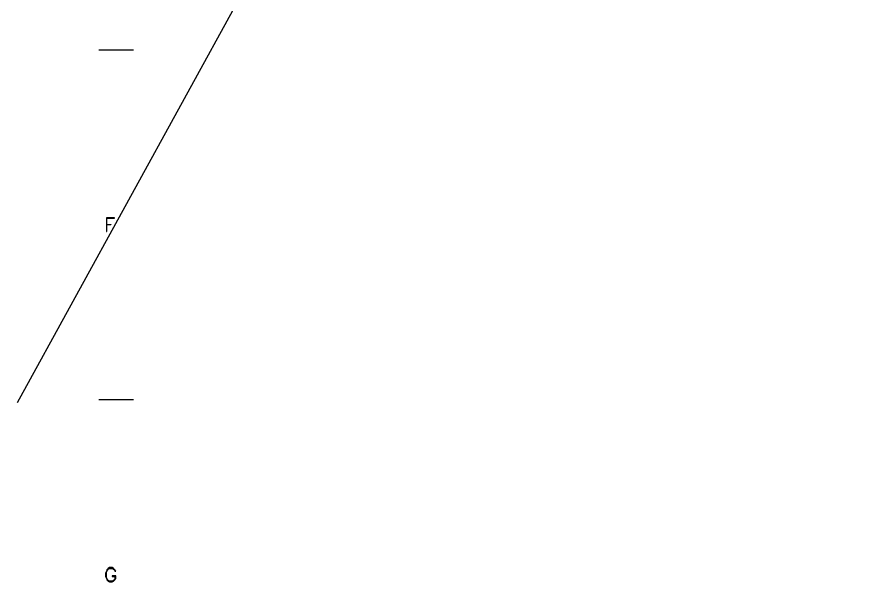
# Model space of a CAD drawing. Header units: millimetres. Extents: x 21 to 1147, y -811 to 126.
# Drawn here: x 20.9 to 250.7, y -656.7 to -504.6 of the extents above; entities that cross this region are included whole.
import ezdxf

# ---------------------------------------------------------------- set-up
doc = ezdxf.new("R2010")
doc.units = ezdxf.units.MM
doc.layers.add('EDITED_LINES', color=4, linetype='Continuous')

msp = doc.modelspace()

# ---------------------------------------------------------------- linework, layer by layer
at = {"layer": 'EDITED_LINES'}
for p, q in [((424.42, 126.35), (20.86, -608.45)), ((42.88, -513.4), (52.24, -513.4)), ((47.08, -558.64), (44.92, -558.64)), ((44.92, -558.64), (44.92, -562.36)), ((45.04, -562.36), (45.04, -558.76)), ((45.04, -558.76), (47.08, -558.76)), ((45.04, -560.44), (46.12, -560.44)), ((46.12, -560.56), (45.04, -560.56)), ((46.12, -560.44), (46.12, -560.56)), ((47.08, -558.76), (47.08, -558.64)), ((44.92, -562.36), (45.04, -562.36)), ((42.88, -607.6), (52.24, -607.6)), ((44.92, -653.8), (44.68, -654.28)), ((44.68, -654.28), (44.68, -655.24)), ((45.04, -653.44), (44.92, -653.8)), ((44.92, -654.28), (45.04, -653.8)), ((44.92, -655.24), (44.92, -654.28)), ((45.4, -653.08), (45.04, -653.44)), ((45.04, -653.8), (45.28, -653.44)), ((45.28, -653.44), (45.4, -653.2)), ((45.76, -652.84), (45.4, -653.08)), ((45.4, -653.2), (45.76, -653.08)), ((46.48, -652.84), (45.76, -652.84)), ((45.76, -653.08), (46.48, -653.08)), ((46.84, -653.08), (46.48, -652.84)), ((46.48, -653.08), (46.84, -653.2)), ((47.2, -653.44), (46.84, -653.08)), ((46.84, -653.2), (47.08, -653.44)), ((47.08, -653.44), (47.2, -653.8)), ((47.44, -653.8), (47.2, -653.44)), ((47.2, -653.8), (47.44, -653.8)), ((44.68, -655.24), (44.92, -655.72)), ((45.04, -655.72), (44.92, -655.24)), ((44.92, -655.72), (45.04, -656.08)), ((45.28, -656.08), (45.04, -655.72)), ((45.04, -656.08), (45.4, -656.44)), ((45.4, -656.32), (45.28, -656.08)), ((45.76, -656.44), (45.4, -656.32)), ((45.4, -656.44), (45.76, -656.68)), ((46.48, -656.44), (45.76, -656.44)), ((45.76, -656.68), (46.48, -656.68)), ((46.48, -655), (46.48, -655.24)), ((47.44, -655), (46.48, -655)), ((46.48, -655.24), (47.2, -655.24)), ((46.84, -656.32), (46.48, -656.44)), ((46.48, -656.68), (46.84, -656.44)), ((47.08, -656.08), (46.84, -656.32)), ((46.84, -656.44), (47.2, -656.08)), ((47.2, -655.72), (47.08, -656.08)), ((47.2, -655.24), (47.2, -655.72)), ((47.2, -656.08), (47.44, -655.72)), ((47.44, -655.72), (47.44, -655))]:
    msp.add_line(p, q, dxfattribs=at)

doc.saveas('drawing.dxf')
